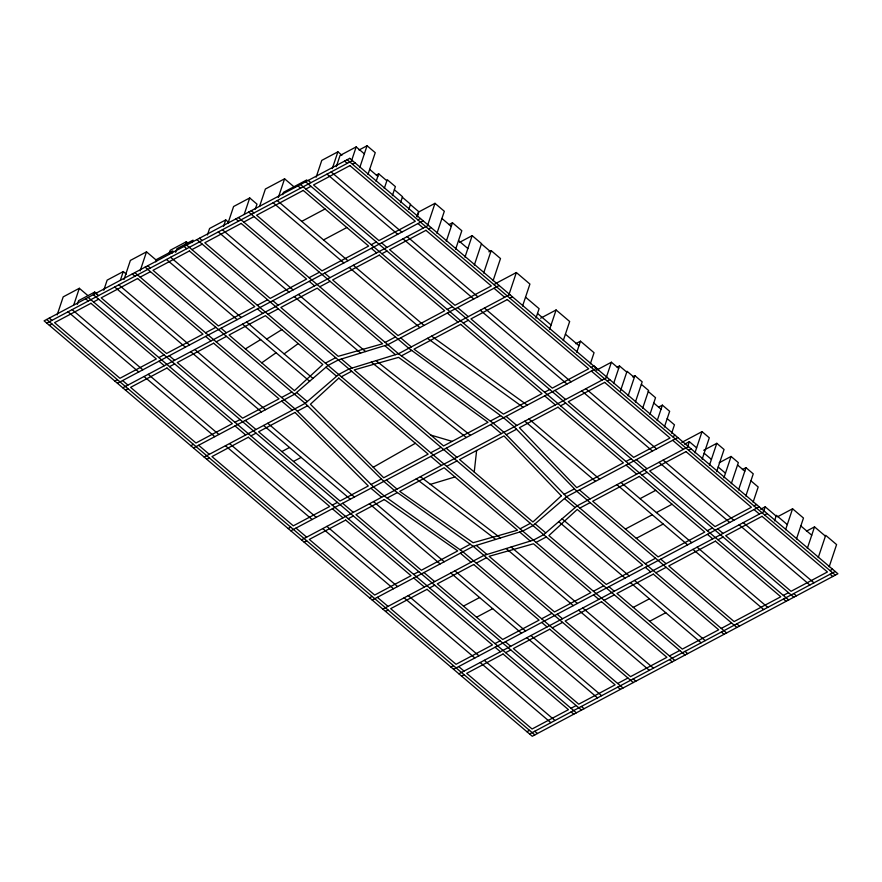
<?xml version="1.0" encoding="UTF-8"?>
<svg xmlns="http://www.w3.org/2000/svg" width="882" height="882" viewBox="0 0 882 882"><rect width="100%" height="100%" fill="white"/><g stroke="black" fill="none" stroke-linecap="round" stroke-linejoin="round"><path stroke-width="1.32" d="M474.229 472.024L476.633 450.459M57.154 314.918L63.195 296.87L79.325 288.293L87.494 295.25M73.713 305.051L79.325 288.293M77.318 304.389L78.575 300.641L94.705 292.063L96.711 293.783M93.867 294.566L94.705 292.063M103.756 290.255L107.152 280.134L123.282 271.557L126.291 274.126M120.316 280.41L123.282 271.557M124.009 279.462L130.382 260.422L146.511 251.844L156.897 260.675M140.139 270.884L146.511 251.844M155.849 261.844L156.654 259.429L172.784 250.852L171.979 253.266M168.925 254.159L170.204 250.312L186.334 241.734L188.384 243.476M175.672 252.34L176.874 248.735L193.004 240.158L192.199 242.561M185.485 244.303L186.334 241.734M207.424 234.976L209.596 228.482L225.726 219.905L228.791 222.518M223.554 226.398L225.726 219.905M228.041 223.091L233.587 206.52L249.716 197.943L256.982 204.128L255.273 209.221M244.171 214.513L249.716 197.943M259.529 206.498L265.383 189.024L284.588 178.803L294.808 187.502M278.326 197.524L284.588 178.803M282.67 194.657L283.453 192.331L306.782 179.928L305.999 182.265M316.142 177.205L321.765 160.392L337.894 151.814L341.918 155.243M332.271 168.627L337.894 151.814M336.296 166.709L340.055 155.475L356.185 146.897L364.354 153.854M351.587 160.634L356.185 146.897M359.757 167.58L367.066 145.739L375.247 152.696L367.959 174.46M376.129 181.416L378.676 173.809L386.845 180.766M384.287 188.428L387.22 179.674L395.39 186.62L392.369 195.661M400.538 202.617L402.523 196.697L394.342 189.74M408.752 209.431L410.505 204.205L402.335 197.248M416.932 216.388L418.564 211.515L410.384 204.558M417.142 217.038L418.862 211.889L434.991 203.323L444.33 211.272L436.954 233.322M427.671 225.186L434.991 203.323M446.292 241.271L452.477 222.771L461.815 230.72L455.63 249.231M464.968 257.18L472.168 235.648L481.506 243.597L474.318 265.085M483.667 273.034L491.164 250.598L500.502 258.547L493.082 280.741M509.035 294.412L516.356 272.527L529.917 284.07L522.574 306.032M535.969 318.049L539.1 308.689L525.54 297.157M549.53 329.581L556.101 309.968L569.662 321.5L563.256 340.617M576.773 352.315L580.499 341.18L594.049 352.723L590.334 363.847M606.342 377.353L611.402 362.226L618.668 368.411M613.607 383.549L619.495 365.942L626.76 372.127M620.498 390.847L627.036 371.278L634.301 377.463M628.138 395.886L634.908 375.666L642.173 381.84L635.404 402.071M642.669 408.234L648.612 390.505L641.346 384.32M649.935 414.419L655.535 397.694L648.27 391.52M657.2 420.604L662.382 405.136L669.647 411.31L664.378 427.042M671.643 433.227L674.454 424.826L667.189 418.641M687.684 446.645L689.349 441.662L696.615 447.847M694.95 452.83L702.039 431.629L709.304 437.803L702.149 459.202M709.415 465.387L716.801 443.315L724.056 449.5L716.636 471.683M723.902 477.868L731.068 456.446L738.333 462.631L731.277 483.733M738.543 489.907L745.985 467.669L753.25 473.855L745.83 496.015M753.096 502.2L758.178 486.996L750.913 480.811M763.647 511.571L765.234 506.808L776.138 516.08M774.539 520.843L776.392 515.308L787.284 524.581M785.564 529.729L792.576 508.782L803.469 518.054L796.479 538.946M807.328 548.361L814.527 526.874L825.42 536.146M818.231 557.633L825.695 535.319L836.588 544.591L829.179 566.751M307.024 379.051L294.434 390.649L229.055 335.006L265.427 315.668L322.812 364.509L310.232 376.096M306.969 379.006L310.288 376.151M284.114 353.88L298.215 343.583M261.745 362.833L276.099 352.745M266.706 339.063L281.821 329.625M245.394 348.919L260.642 339.592M373.24 467.262L415.378 443.282M359.007 150.028L367.066 145.739M46.768 323.11L352.392 160.623M49.425 325.381L51.994 324.014M93.514 301.942L98.652 299.207M140.161 277.135L150.447 271.678M191.956 249.606L202.243 244.138M243.752 222.066L254.038 216.597M305.833 189.057L310.971 186.323M352.491 164.261L355.06 162.894M376.371 175.033L378.676 173.809M301.732 221.371L325.061 208.968M323.529 239.926L346.847 227.523M114.803 381.024L117.383 379.657M158.892 357.585L164.03 354.851M205.55 332.779L215.825 327.31M257.346 305.238L267.621 299.77M309.141 277.698L319.416 272.24M371.212 244.7L376.36 241.966M417.87 219.894L420.438 218.527M117.471 383.284L423.106 220.798M122.796 387.815L428.432 225.329M125.465 390.087L128.033 388.719M169.542 366.647L174.691 363.913M216.2 341.841L226.487 336.373M267.996 314.301L278.282 308.843M319.791 286.771L330.077 281.303M381.873 253.762L387.011 251.028M428.52 228.956L431.089 227.589M449.026 224.612L452.477 222.771M459.5 242.385L472.168 235.648M488.86 251.822L491.164 250.598M325.392 363.141L335.667 357.673M496.114 283.287L516.356 272.527M190.843 445.719L193.412 444.352M234.932 422.28L240.069 419.545M281.579 397.484L291.865 392.016M385.169 342.403L395.456 336.935M447.251 309.406L452.389 306.671M493.909 284.599L496.478 283.232M193.511 447.99L294.522 394.276L328.049 365.413L338.335 359.944L387.837 344.675L499.135 285.492M341.367 376.746L351.653 371.278M204.161 457.052L305.183 403.35L338.699 374.475L348.985 369.007L398.488 353.737L509.796 294.566M206.818 459.324L209.398 457.956M250.907 435.884L256.045 433.15M297.311 411.21L307.598 405.742M401.398 355.876L411.685 350.408M463.226 322.999L468.375 320.265M509.884 298.193L512.453 296.826M281.865 451.562L289.517 447.494M540.622 318.193L556.101 309.968M293.486 461.451L301.148 457.383M575.726 343.715L580.499 341.18M288.182 528.55L290.751 527.182M332.271 505.121L337.409 502.387M371.102 484.472L381.388 479.003M430.714 452.775L441 447.306M490.326 421.078L500.612 415.62M544.591 392.236L549.729 389.502M591.249 367.43L593.818 366.063M290.851 530.821L596.475 368.334M596.419 370.197L611.402 362.226M617.191 367.166L619.495 365.942M301.501 539.883L607.136 377.397M304.169 542.154L306.738 540.787M348.247 518.715L353.384 515.981M387.143 498.032L397.418 492.575M446.7 466.369L456.975 460.911M506.257 434.705L516.532 429.247M560.566 405.83L565.715 403.096M607.224 381.024L609.793 379.657M632.603 376.89L634.908 375.666M658.92 406.966L662.382 405.136M369.547 597.787L372.116 596.419M413.625 574.347L418.774 571.624M459.985 549.707L470.26 544.238M564.182 494.306L574.458 488.849M625.955 461.473L631.093 458.739M672.602 436.667L675.182 435.3M372.204 600.058L473.226 546.344L522.728 531.074L533.015 525.606L566.542 496.742L677.839 437.56M681.797 442.389L702.039 431.629M520.071 528.814L530.347 523.346M684.586 444.197L689.349 441.662M382.865 609.12L483.887 555.417L533.389 540.137L543.665 534.679L577.192 505.805L688.489 446.634M385.522 611.391L388.091 610.024M429.611 587.952L434.749 585.218M476.258 563.146L486.544 557.678M579.86 508.076L590.135 502.608M641.931 475.067L647.068 472.333M688.588 450.261L691.157 448.894M703.693 450.283L716.801 443.315M536.047 542.408L546.333 536.94M640.056 498.661L655.712 490.348M719.161 462.774L731.068 456.446M463.469 606.11L479.599 597.533M625.393 529.057L652.283 514.757M656.395 512.574L672.051 504.25M742.412 469.566L745.985 467.669M476.545 617.235L492.674 608.657M636.297 538.329L663.176 524.04M450.911 667.024L453.48 665.656M494.989 643.584L500.127 640.85M541.647 618.778L551.923 613.321M593.443 591.249L603.718 585.78M645.238 563.708L655.513 558.24M707.309 530.699L712.458 527.976M753.967 505.904L756.536 504.537M453.568 669.295L759.204 506.797M760.626 509.267L765.234 506.808M458.894 673.826L764.529 511.328M461.562 676.086L464.13 674.719M505.64 652.658L510.788 649.924M552.297 627.852L562.584 622.383M604.093 600.311L614.379 594.843M655.888 572.771L666.175 567.302M717.97 539.773L723.108 537.039M764.617 514.967L767.197 513.6M777.604 516.742L792.576 508.782M633.287 607.389L649.417 598.812M806.457 531.162L814.527 526.874M649.637 621.292L665.767 612.725M526.94 731.729L529.509 730.362M571.029 708.29L576.167 705.556M617.676 683.484L627.962 678.015M669.471 655.943L679.757 650.486M721.267 628.414L731.553 622.946M783.348 595.405L788.486 592.671M830.006 570.599L832.575 569.232M529.608 733.989L835.232 571.503M378.83 362.855L354.222 369.911L443.569 445.939L488.011 422.313L398.587 357.364L378.907 362.932L376.195 360.617M492.895 537.226L517.502 530.181L444.131 467.736L399.689 491.362L473.138 542.717L492.806 537.149L495.53 539.464M357.971 350.793L362.877 349.283M508.848 550.798L533.478 543.775L590.874 592.616L554.502 611.954L489.113 556.31L508.793 550.754M430.251 484.416L454.958 476.964M357.916 350.749L338.236 356.306L280.851 307.476L317.222 288.138L382.601 343.771L362.932 349.327M430.802 435.08L452.168 441.375M492.806 537.149L416.271 478.871M378.907 362.932L470.459 435.322M481.418 243.895L490.756 251.844M737.539 465.012L744.805 471.197M441.915 218.471L451.264 226.409M800.834 525.948L811.727 535.22M653.749 403.008L661.015 409.193M458.519 240.588L467.857 248.537M565.417 334.179L578.978 345.722M704.156 453.216L711.421 459.401M369.657 169.388L377.827 176.345M718.202 467.008L725.467 473.193M537.513 313.452L551.074 324.995M593.597 365.699L598.547 369.911M347.166 159.719L835.331 575.13M344.586 161.086L347.254 163.357M417.958 223.532L423.294 228.063M493.997 288.227L504.647 297.289M591.337 371.057L601.987 380.131M672.701 440.294L683.352 449.368M754.066 509.531L759.391 514.063M830.094 574.237L832.762 576.497M331.125 171.935L401.828 232.098M407.164 236.63L477.868 296.804M585.857 388.708L656.572 448.872M743.261 522.64L813.965 582.815M327.013 174.118L397.716 234.292M403.052 238.824L473.755 298.987M484.405 308.061L571.095 381.829M581.745 390.891L652.459 451.055M663.11 460.128L733.813 520.292M739.149 524.823L809.852 584.998M480.293 310.243L566.983 384.012M658.997 462.311L729.701 522.486M308.215 180.424L310.883 182.695M381.586 242.87L386.911 247.401M457.626 307.564L468.276 316.627M554.965 390.395L565.616 399.469M636.33 459.632L646.98 468.706M717.683 528.869L723.019 533.401M793.723 593.575L796.391 595.835M305.646 181.791L793.811 597.202M300.508 184.525L788.673 599.936M297.94 185.893L300.597 188.164M371.311 248.327L376.636 252.858M447.339 313.033L458.001 322.095M544.679 395.864L555.34 404.937M626.044 465.101L636.694 474.163M707.408 534.338L712.733 538.869M783.437 599.043L786.105 601.303M621.038 482.487L691.753 542.662M697.078 547.193L767.781 607.367M527.26 405.125L431.585 336.141M616.926 484.681L687.64 544.844M692.965 549.376L763.669 609.55M523.147 407.319L427.472 338.324M277.268 200.567L347.982 260.73M353.307 265.262L424.01 325.436M528.924 418.972L599.639 479.147M273.155 202.75L343.87 262.924M349.195 267.455L419.898 327.619M524.812 421.166L595.515 481.329M506.092 416.381L516.742 425.444M251.282 210.699L253.95 212.97M324.653 273.133L329.978 277.665M400.693 337.839L411.343 346.902M579.386 489.907L590.047 498.969M660.75 559.144L666.075 563.675M736.79 623.839L739.447 626.11M248.713 212.066L408.774 348.269L503.523 417.748L514.173 426.811L576.817 491.274L736.878 627.477M490.668 424.584L501.329 433.646M238.427 217.534L398.488 353.737L493.236 423.217L503.898 432.279L566.542 496.742L726.603 632.945M235.858 218.901L238.526 221.161M309.229 281.336L314.554 285.867M384.773 345.612L395.423 354.685M564.458 498.528L575.119 507.591M645.326 567.346L650.651 571.878M721.366 632.041L724.023 634.312M222.396 229.739L293.1 289.913M298.425 294.445L365.534 351.554M466.346 437.516L371.289 362.127M562.088 518.814L629.197 575.913M634.522 580.444L705.236 640.619M218.284 231.922L288.987 292.096M294.312 296.628L360.628 353.065M558.769 521.67L625.084 578.107M630.409 582.638L701.124 642.802M199.486 238.239L202.154 240.499M272.858 300.674L278.183 305.205M341.4 358.996L352.05 368.059M446.237 448.21L456.887 457.273M535.087 523.82L545.749 532.882M608.955 586.684L614.28 591.216M684.994 651.379L687.651 653.65M196.918 239.606L685.082 655.017M186.631 245.075L674.807 660.486M184.062 246.431L186.73 248.702M257.434 308.876L262.759 313.408M325.976 367.199L336.626 376.261M430.813 456.413L441.463 465.476M519.663 532.022L530.325 541.085M593.531 594.876L598.856 599.407M669.57 659.582L672.227 661.853M170.601 257.279L241.304 317.443M246.629 321.985L312.945 378.411M500.436 537.954L420.383 476.677M511.086 547.016L577.401 603.453M582.726 607.985L653.441 668.159M166.489 259.462L237.192 319.637M242.517 324.168L309.626 381.278M506.18 548.538L573.289 605.636M578.614 610.179L649.328 670.342M147.691 265.769L150.359 268.04M221.062 328.214L226.387 332.746M296.606 392.49L307.256 401.553M476.291 545.407L486.952 554.469M557.159 614.214L562.484 618.745M633.199 678.919L635.856 681.191M145.122 267.136L305.183 403.35L383.802 481.396L394.452 490.469L473.226 546.344L633.287 682.547M386.371 480.029L397.021 489.102M134.836 272.604L294.897 408.807L373.516 486.864L384.177 495.927L462.951 551.812L623.012 688.015M132.267 273.971L134.935 276.242M205.638 336.406L210.963 340.937M281.678 401.112L292.328 410.174M460.382 553.179L471.032 562.242M541.735 622.416L547.061 626.948M617.775 687.122L620.432 689.382M370.947 488.231L381.608 497.294M118.805 284.82L189.509 344.983M194.834 349.515L265.548 409.689M373.538 501.582L444.241 561.757M454.903 570.819L525.606 630.994M530.931 635.525L601.645 695.7M114.693 287.003L185.396 347.177M190.721 351.709L261.436 411.872M369.426 503.776L440.129 563.94M450.79 573.013L521.494 633.177M526.819 637.708L597.533 697.883M267.72 423.261L354.41 497.029M263.608 425.444L350.297 499.212M95.895 293.309L98.564 295.58M169.267 355.744L174.592 360.275M245.306 420.449L255.956 429.512M342.646 503.28L353.296 512.354M423.999 572.517L434.661 581.58M505.364 641.754L510.689 646.286M581.403 706.46L584.06 708.72M93.327 294.676L581.492 710.087M88.189 297.41L576.354 712.821M85.609 298.778L88.277 301.049M158.981 361.212L164.317 365.743M235.02 425.918L245.67 434.98M332.36 508.749L343.01 517.811M413.724 577.986L424.374 587.048M495.089 647.223L500.414 651.754M571.117 711.917L573.785 714.188M72.148 309.615L142.851 369.79M148.187 374.321L218.89 434.495M229.541 443.558L316.23 517.326M326.88 526.389L397.595 586.563M408.245 595.626L478.948 655.8M484.284 660.331L554.987 720.495M68.035 311.809L138.739 371.972M144.064 376.504L214.778 436.678M225.428 445.741L312.118 519.509M322.768 528.583L393.482 588.746M404.132 597.809L474.836 657.983M480.172 662.514L550.875 722.689M49.238 318.115L51.906 320.387M122.609 380.55L127.934 385.081M198.648 445.256L209.299 454.318M295.988 528.086L306.638 537.149M377.353 597.323L388.003 606.386M458.706 666.56L464.042 671.092M534.746 731.266L537.414 733.526M46.669 319.482L534.834 734.893M338.798 378.102L310.409 404.243L383.714 477.768L428.145 454.142L338.798 378.102M561.305 495.838L532.926 521.979L459.555 459.544L503.986 435.917L561.305 495.838M561.492 523.985L548.902 535.572L606.298 584.413L642.669 565.075L577.28 509.432L561.437 523.941M349.735 158.352L44.1 320.85L532.265 736.261L837.9 573.774L349.735 158.352M90.945 303.309L54.563 322.647L119.952 378.29L156.323 358.952L90.945 303.309M137.592 278.503L101.221 297.84L166.599 353.484L202.981 334.146L137.592 278.503M189.387 250.973L153.016 270.311L218.394 325.943L254.777 306.605L189.387 250.973M241.183 223.433L204.811 242.77L270.19 298.403L306.572 279.065L241.183 223.433M303.265 190.424L256.607 215.23L321.985 270.873L368.643 246.067L303.265 190.424M349.922 165.618L313.54 184.955L378.929 240.599L415.301 221.261L349.922 165.618M166.974 368.014L130.602 387.352L195.98 442.985L232.352 423.647L166.974 368.014M213.631 343.208L177.26 362.546L242.638 418.178L279.01 398.84L213.631 343.208M379.293 255.13L332.646 279.936L398.025 335.568L444.682 310.762L379.293 255.13M425.951 230.323L389.579 249.661L454.958 305.304L491.329 285.966L425.951 230.323M248.338 437.252L211.967 456.589L293.32 525.826L329.703 506.488L248.338 437.252M294.996 412.445L258.613 431.783L339.978 501.02L368.29 485.971L294.996 412.445M460.658 324.367L414 349.173L503.435 414.121L542.022 393.604L460.658 324.367M507.315 299.56L470.944 318.898L552.297 388.135L588.68 368.797L507.315 299.56M345.678 520.082L309.306 539.42L374.685 595.052L411.056 575.714L345.678 520.082M384.265 499.565L355.964 514.614L421.342 570.257L457.714 550.919L384.265 499.565M557.997 407.197L519.41 427.715L576.729 487.636L623.387 462.841L557.997 407.197M604.655 382.391L568.284 401.729L633.662 457.372L670.033 438.034L604.655 382.391M427.042 589.319L390.671 608.657L456.049 664.289L492.421 644.951L427.042 589.319M473.689 564.513L437.318 583.851L502.707 639.483L539.078 620.145L473.689 564.513M639.362 476.434L592.704 501.241L658.093 556.873L704.74 532.067L639.362 476.434M686.02 451.628L649.648 470.966L715.026 526.609L751.398 507.271L686.02 451.628M503.071 654.014L466.699 673.352L532.078 728.995L568.46 709.657L503.071 654.014M549.729 629.219L513.357 648.557L578.735 704.189L615.107 684.851L549.729 629.219M601.524 601.678L565.153 621.016L630.531 676.648L666.902 657.311L601.524 601.678M653.319 574.138L616.948 593.476L682.326 649.119L718.698 629.781L653.319 574.138M715.401 541.14L668.743 565.935L734.122 621.578L780.779 596.772L715.401 541.14M762.048 516.334L725.677 535.672L791.055 591.304L827.437 571.966L762.048 516.334"/></g></svg>
